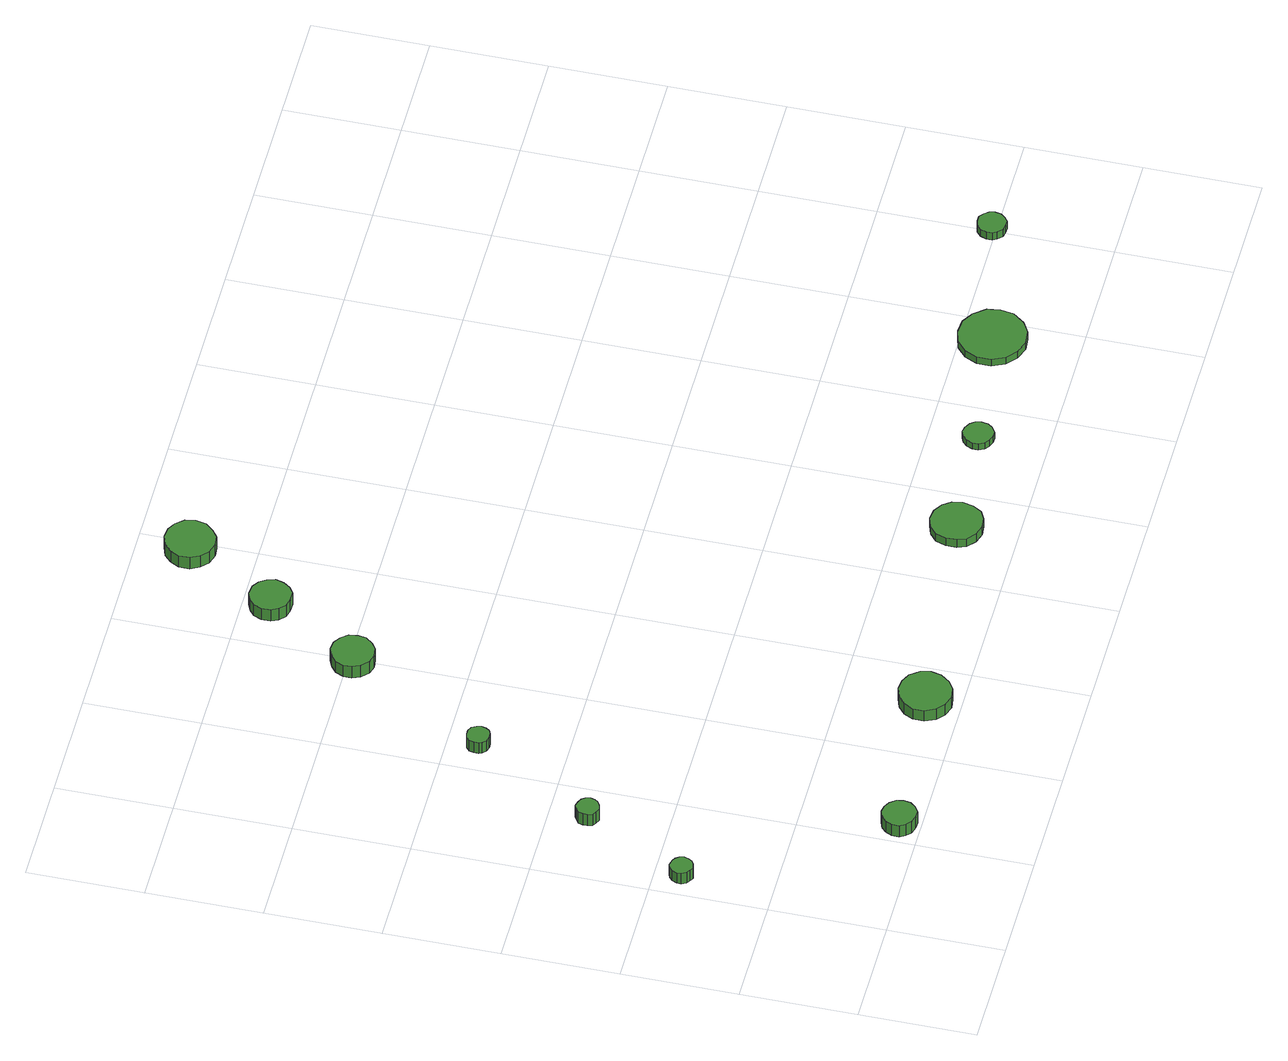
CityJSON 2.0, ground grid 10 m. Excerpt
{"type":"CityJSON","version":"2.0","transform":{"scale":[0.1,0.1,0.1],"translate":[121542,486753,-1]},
"CityObjects":{
"tree1":{"type":"SolitaryVegetationObject","attributes":{"function":"something"},"geometry":[{"type":"MultiSurface","lod":"1","boundaries":[[[0,1,2,3,4,5,6,7,8,9,10,11,12,13,14]],[[15,16,17,18,19,20,21,22,23,24,25,26,27,28,29]],[[0,29,28,1]],[[1,28,27,2]],[[2,27,26,3]],[[3,26,25,4]],[[4,25,24,5]],[[5,24,23,6]],[[6,23,22,7]],[[7,22,21,8]],[[8,21,20,9]],[[9,20,19,10]],[[10,19,18,11]],[[11,18,17,12]],[[12,17,16,13]],[[13,16,15,14]],[[14,15,29,0]]]}]},
"tree2":{"type":"SolitaryVegetationObject","attributes":{"function":"something"},"geometry":[{"type":"MultiSurface","lod":"1","boundaries":[[[30,31,32,33,34,35,36,37,38,39,40,41,42,43,44]],[[45,46,47,48,49,50,51,52,53,54,55,56,57,58,59]],[[30,59,58,31]],[[31,58,57,32]],[[32,57,56,33]],[[33,56,55,34]],[[34,55,54,35]],[[35,54,53,36]],[[36,53,52,37]],[[37,52,51,38]],[[38,51,50,39]],[[39,50,49,40]],[[40,49,48,41]],[[41,48,47,42]],[[42,47,46,43]],[[43,46,45,44]],[[44,45,59,30]]]}]},
"tree3":{"type":"SolitaryVegetationObject","attributes":{"function":"something"},"geometry":[{"type":"MultiSurface","lod":"1","boundaries":[[[60,61,62,63,64,65,66,67,68,69,70,71,72,73,74]],[[75,76,77,78,79,80,81,82,83,84,85,86,87,88,89]],[[60,89,88,61]],[[61,88,87,62]],[[62,87,86,63]],[[63,86,85,64]],[[64,85,84,65]],[[65,84,83,66]],[[66,83,82,67]],[[67,82,81,68]],[[68,81,80,69]],[[69,80,79,70]],[[70,79,78,71]],[[71,78,77,72]],[[72,77,76,73]],[[73,76,75,74]],[[74,75,89,60]]]}]},
"tree4":{"type":"SolitaryVegetationObject","attributes":{"function":"something"},"geometry":[{"type":"MultiSurface","lod":"1","boundaries":[[[90,91,92,93,94,95,96,97,98,99,100,101,102,103,104]],[[105,106,107,108,109,110,111,112,113,114,115,116,117,118,119]],[[90,119,118,91]],[[91,118,117,92]],[[92,117,116,93]],[[93,116,115,94]],[[94,115,114,95]],[[95,114,113,96]],[[96,113,112,97]],[[97,112,111,98]],[[98,111,110,99]],[[99,110,109,100]],[[100,109,108,101]],[[101,108,107,102]],[[102,107,106,103]],[[103,106,105,104]],[[104,105,119,90]]]}]},
"tree5":{"type":"SolitaryVegetationObject","attributes":{"function":"something"},"geometry":[{"type":"MultiSurface","lod":"1","boundaries":[[[120,121,122,123,124,125,126,127,128,129,130,131,132,133,134]],[[135,136,137,138,139,140,141,142,143,144,145,146,147,148,149]],[[120,149,148,121]],[[121,148,147,122]],[[122,147,146,123]],[[123,146,145,124]],[[124,145,144,125]],[[125,144,143,126]],[[126,143,142,127]],[[127,142,141,128]],[[128,141,140,129]],[[129,140,139,130]],[[130,139,138,131]],[[131,138,137,132]],[[132,137,136,133]],[[133,136,135,134]],[[134,135,149,120]]]}]},
"tree6":{"type":"SolitaryVegetationObject","attributes":{"function":"something"},"geometry":[{"type":"MultiSurface","lod":"1","boundaries":[[[150,151,152,153,154,155,156,157,158,159,160,161,162,163,164]],[[165,166,167,168,169,170,171,172,173,174,175,176,177,178,179]],[[150,179,178,151]],[[151,178,177,152]],[[152,177,176,153]],[[153,176,175,154]],[[154,175,174,155]],[[155,174,173,156]],[[156,173,172,157]],[[157,172,171,158]],[[158,171,170,159]],[[159,170,169,160]],[[160,169,168,161]],[[161,168,167,162]],[[162,167,166,163]],[[163,166,165,164]],[[164,165,179,150]]]}]},
"tree7":{"type":"SolitaryVegetationObject","attributes":{"function":"something"},"geometry":[{"type":"MultiSurface","lod":"1","boundaries":[[[180,181,182,183,184,185,186,187,188,189,190,191,192,193,194]],[[195,196,197,198,199,200,201,202,203,204,205,206,207,208,209]],[[180,209,208,181]],[[181,208,207,182]],[[182,207,206,183]],[[183,206,205,184]],[[184,205,204,185]],[[185,204,203,186]],[[186,203,202,187]],[[187,202,201,188]],[[188,201,200,189]],[[189,200,199,190]],[[190,199,198,191]],[[191,198,197,192]],[[192,197,196,193]],[[193,196,195,194]],[[194,195,209,180]]]}]},
"tree8":{"type":"SolitaryVegetationObject","attributes":{"function":"something"},"geometry":[{"type":"MultiSurface","lod":"1","boundaries":[[[210,211,212,213,214,215,216,217,218,219,220,221,222,223,224]],[[225,226,227,228,229,230,231,232,233,234,235,236,237,238,239]],[[210,239,238,211]],[[211,238,237,212]],[[212,237,236,213]],[[213,236,235,214]],[[214,235,234,215]],[[215,234,233,216]],[[216,233,232,217]],[[217,232,231,218]],[[218,231,230,219]],[[219,230,229,220]],[[220,229,228,221]],[[221,228,227,222]],[[222,227,226,223]],[[223,226,225,224]],[[224,225,239,210]]]}]},
"tree9":{"type":"SolitaryVegetationObject","attributes":{"function":"something"},"geometry":[{"type":"MultiSurface","lod":"1","boundaries":[[[240,241,242,243,244,245,246,247,248,249,250,251,252,253,254]],[[255,256,257,258,259,260,261,262,263,264,265,266,267,268,269]],[[240,269,268,241]],[[241,268,267,242]],[[242,267,266,243]],[[243,266,265,244]],[[244,265,264,245]],[[245,264,263,246]],[[246,263,262,247]],[[247,262,261,248]],[[248,261,260,249]],[[249,260,259,250]],[[250,259,258,251]],[[251,258,257,252]],[[252,257,256,253]],[[253,256,255,254]],[[254,255,269,240]]]}]},
"tree10":{"type":"SolitaryVegetationObject","attributes":{"function":"something"},"geometry":[{"type":"MultiSurface","lod":"1","boundaries":[[[270,271,272,273,274,275,276,277,278,279,280,281,282,283,284]],[[285,286,287,288,289,290,291,292,293,294,295,296,297,298,299]],[[270,299,298,271]],[[271,298,297,272]],[[272,297,296,273]],[[273,296,295,274]],[[274,295,294,275]],[[275,294,293,276]],[[276,293,292,277]],[[277,292,291,278]],[[278,291,290,279]],[[279,290,289,280]],[[280,289,288,281]],[[281,288,287,282]],[[282,287,286,283]],[[283,286,285,284]],[[284,285,299,270]]]}]},
"tree11":{"type":"SolitaryVegetationObject","attributes":{"function":"something"},"geometry":[{"type":"MultiSurface","lod":"1","boundaries":[[[300,301,302,303,304,305,306,307,308,309,310,311,312,313,314]],[[315,316,317,318,319,320,321,322,323,324,325,326,327,328,329]],[[300,329,328,301]],[[301,328,327,302]],[[302,327,326,303]],[[303,326,325,304]],[[304,325,324,305]],[[305,324,323,306]],[[306,323,322,307]],[[307,322,321,308]],[[308,321,320,309]],[[309,320,319,310]],[[310,319,318,311]],[[311,318,317,312]],[[312,317,316,313]],[[313,316,315,314]],[[314,315,329,300]]]}]},
"tree12":{"type":"SolitaryVegetationObject","attributes":{"function":"something"},"geometry":[{"type":"MultiSurface","lod":"1","boundaries":[[[330,331,332,333,334,335,336,337,338,339,340,341,342,343,344]],[[345,346,347,348,349,350,351,352,353,354,355,356,357,358,359]],[[330,359,358,331]],[[331,358,357,332]],[[332,357,356,333]],[[333,356,355,334]],[[334,355,354,335]],[[335,354,353,336]],[[336,353,352,337]],[[337,352,351,338]],[[338,351,350,339]],[[339,350,349,340]],[[340,349,348,341]],[[341,348,347,342]],[[342,347,346,343]],[[343,346,345,344]],[[344,345,359,330]]]}]}
},
"vertices":[
[29,177,22],[28,181,22],[26,184,22],[23,186,22],[18,187,22],[15,186,22],[12,183,22],[10,179,22],[10,175,22],[12,171,22],[15,169,22],[18,167,22],[23,168,22],[26,170,22],[28,173,22],[28,173,10],[26,170,10],[23,168,10],[18,167,10],[15,169,10],[12,171,10],[10,175,10],[10,179,10],[12,183,10],[15,186,10],[18,187,10],[23,186,10],[26,184,10],[28,181,10],[29,177,10],
[131,17,25],[130,23,25],[126,28,25],[121,31,25],[115,32,25],[109,30,25],[105,26,25],[102,20,25],[102,14,25],[105,9,25],[109,5,25],[115,3,25],[121,3,25],[126,6,25],[130,11,25],[130,11,12],[126,6,12],[121,3,12],[115,3,12],[109,5,12],[105,9,12],[102,14,12],[102,20,12],[105,26,12],[109,30,12],[115,32,12],[121,31,12],[126,28,12],[130,23,12],[131,17,12],
[79,268,20],[78,272,20],[76,275,20],[72,277,20],[68,278,20],[64,276,20],[61,274,20],[60,270,20],[60,266,20],[61,262,20],[64,260,20],[68,258,20],[72,259,20],[76,261,20],[78,264,20],[78,264,7],[76,261,7],[72,259,7],[68,258,7],[64,260,7],[61,262,7],[60,266,7],[60,270,7],[61,274,7],[64,276,7],[68,278,7],[72,277,7],[76,275,7],[78,272,7],[79,268,7],
[139,374,19],[138,378,19],[136,382,19],[132,384,19],[128,384,19],[124,383,19],[121,380,19],[120,376,19],[120,372,19],[121,369,19],[124,366,19],[128,365,19],[132,365,19],[136,367,19],[138,370,19],[138,370,7],[136,367,7],[132,365,7],[128,365,7],[124,366,7],[121,369,7],[120,372,7],[120,376,7],[121,380,7],[124,383,7],[128,384,7],[132,384,7],[136,382,7],[138,378,7],[139,374,7],
[286,31,19],[284,40,19],[278,48,19],[270,52,19],[261,53,19],[252,50,19],[245,44,19],[241,36,19],[241,26,19],[245,17,19],[252,11,19],[261,8,19],[270,9,19],[278,14,19],[284,22,19],[284,22,7],[278,14,7],[270,9,7],[261,8,7],[252,11,7],[245,17,7],[241,26,7],[241,36,7],[245,44,7],[252,50,7],[261,53,7],[270,52,7],[278,48,7],[284,40,7],[286,31,7],
[216,496,20],[215,504,20],[210,510,20],[204,514,20],[196,515,20],[189,512,20],[183,507,20],[180,500,20],[180,493,20],[183,486,20],[189,480,20],[196,478,20],[204,479,20],[210,483,20],[215,489,20],[215,489,7],[210,483,7],[204,479,7],[196,478,7],[189,480,7],[183,486,7],[180,493,7],[180,500,7],[183,507,7],[189,512,7],[196,515,7],[204,514,7],[210,510,7],[215,504,7],[216,496,7],
[260,576,23],[258,583,23],[254,589,23],[248,593,23],[240,594,23],[233,591,23],[228,587,23],[225,580,23],[225,572,23],[228,566,23],[233,561,23],[240,559,23],[248,559,23],[254,563,23],[258,569,23],[258,569,10],[254,563,10],[248,559,10],[240,559,10],[233,561,10],[228,566,10],[225,572,10],[225,580,10],[228,587,10],[233,591,10],[240,594,10],[248,593,10],[254,589,10],[258,583,10],[260,576,10],
[484,52,16],[482,61,16],[477,68,16],[469,73,16],[460,74,16],[451,71,16],[444,65,16],[441,56,16],[441,47,16],[444,39,16],[451,33,16],[460,30,16],[469,31,16],[477,35,16],[482,43,16],[482,43,7],[477,35,7],[469,31,7],[460,30,7],[451,33,7],[444,39,7],[441,47,7],[441,56,7],[444,65,7],[451,71,7],[460,74,7],[469,73,7],[477,68,7],[482,61,7],[484,52,7],
[309,655,25],[307,664,25],[301,671,25],[294,675,25],[285,676,25],[276,673,25],[270,667,25],[266,659,25],[266,650,25],[270,642,25],[276,636,25],[285,633,25],[294,634,25],[301,639,25],[307,646,25],[307,646,12],[301,639,12],[294,634,12],[285,633,12],[276,636,12],[270,642,12],[266,650,12],[266,659,12],[270,667,12],[276,673,12],[285,676,12],[294,675,12],[301,671,12],[307,664,12],[309,655,12],
[579,59,14],[578,64,14],[575,68,14],[570,71,14],[565,72,14],[560,70,14],[556,66,14],[554,61,14],[554,56,14],[556,51,14],[560,48,14],[565,46,14],[570,46,14],[575,49,14],[578,53,14],[578,53,7],[575,49,7],[570,46,7],[565,46,7],[560,48,7],[556,51,7],[554,56,7],[554,61,7],[556,66,7],[560,70,7],[565,72,7],[570,71,7],[575,68,7],[578,64,7],[579,59,7],
[707,74,15],[705,85,15],[697,95,15],[687,101,15],[675,102,15],[664,99,15],[655,91,15],[650,80,15],[650,68,15],[655,57,15],[664,49,15],[675,45,15],[687,46,15],[697,52,15],[705,62,15],[705,62,7],[697,52,7],[687,46,7],[675,45,7],[664,49,7],[655,57,7],[650,68,7],[650,80,7],[655,91,7],[664,99,7],[675,102,7],[687,101,7],[697,95,7],[705,85,7],[707,74,7],
[815,104,15],[814,109,15],[811,113,15],[807,116,15],[802,116,15],[797,115,15],[793,111,15],[791,106,15],[791,101,15],[793,97,15],[797,93,15],[802,92,15],[807,92,15],[811,95,15],[814,99,15],[814,99,7],[811,95,7],[807,92,7],[802,92,7],[797,93,7],[793,97,7],[791,101,7],[791,106,7],[793,111,7],[797,115,7],[802,116,7],[807,116,7],[811,113,7],[814,109,7],[815,104,7]
]}
